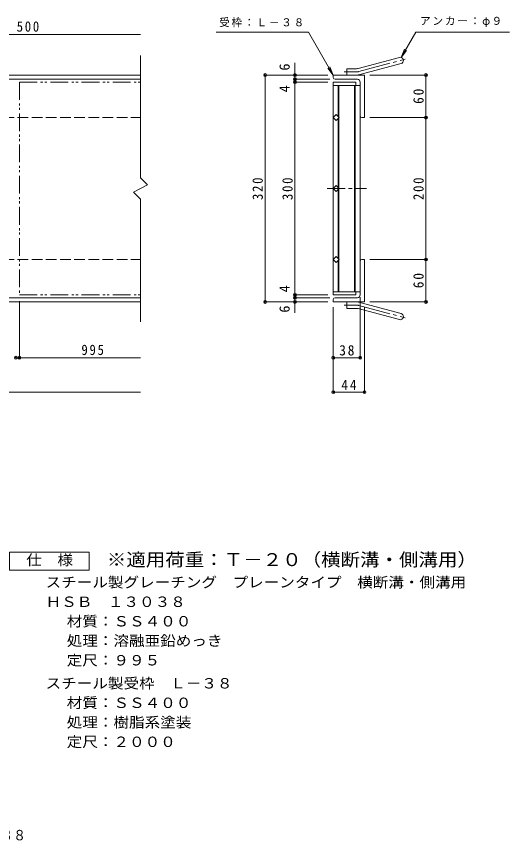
# Model space of a CAD drawing. Units: millimetres, scale not verified. Extents: x -869 to 879, y -687 to 603.
# Drawn here: x 183 to 879, y -687 to 475 of the extents above; entities that cross this region are included whole.
import ezdxf
from ezdxf.enums import TextEntityAlignment as Align

# ---------------------------------------------------------------- set-up
doc = ezdxf.new("R2010")
doc.units = ezdxf.units.MM
doc.header["$LTSCALE"] = 5
doc.header["$PDMODE"] = 32
doc.header["$PDSIZE"] = 4
for name, pattern in [('CHAIN1', [8, 5, -1, 1, -1]), ('CHAIN2', [12, 9, -1, 1, -1]), ('DASHED3', [4, 3, -1]), ('DOUBLE_CHAIN1', [8.8, 5, -1, 0.6, -0.6, 0.6, -1])]:
    doc.linetypes.add(name, pattern=pattern)
for name, color, linetype, lineweight in [('A-1_ピット', 2, 'Continuous', 9), ('A-2_蓋', 3, 'Continuous', 9), ('A-4_寸法', 7, 'Continuous', 9), ('F-4_F-4ﾚｲﾔ', 2, 'Continuous', 9)]:
    doc.layers.add(name, color=color, linetype=linetype, lineweight=lineweight)
doc.layers.add('F-F_F-Fﾚｲﾔ', color=2, linetype='Continuous')
doc.styles.add('ＭＳ ゴシック', font='')
doc.styles.get('ＭＳ ゴシック').set_extended_font_data('MS Gothic')

msp = doc.modelspace()

# ---------------------------------------------------------------- linework, layer by layer
at = {"layer": 'A-1_ピット'}
for p, q in [((665.185, 401.98), (723.376, 417.572)), ((667.514, 393.287), (725.705, 408.879)), ((649.04, 392.674), (649.04, 401.674)), ((662.855, 401.674), (649.04, 401.674)), ((-815.732, 392.674), (357.824, 392.674)), ((-815.732, 386.673), (357.824, 386.673)), ((630.04, 389.174), (630.04, 392.674)), ((674.04, 392.674), (630.04, 392.674)), ((664.04, 386.674), (632.54, 386.674)), ((674.04, 392.674), (674.04, 332.674)), ((668.04, 382.674), (668.04, 335.174)), ((670.54, 332.674), (674.04, 332.674)), ((668.04, 82.674), (668.04, 130.174)), ((670.54, 132.674), (674.04, 132.674)), ((674.04, 72.674), (674.04, 132.674)), ((-815.732, 78.673), (357.824, 78.673)), ((-815.732, 72.673), (357.824, 72.673)), ((630.04, 76.174), (630.04, 72.674)), ((674.04, 72.674), (630.04, 72.674)), ((664.04, 78.674), (632.54, 78.674)), ((649.04, 72.674), (649.04, 63.674)), ((667.514, 72.06), (725.705, 56.468)), ((662.855, 63.674), (649.04, 63.674)), ((665.185, 63.367), (723.376, 47.775))]:
    msp.add_line(p, q, dxfattribs=at)
at = {"layer": 'A-1_ピット', "linetype": 'CHAIN2'}
for p, q in [((666.349, 397.634), (731.516, 415.095)), ((662.855, 397.174), (645.235, 397.174)), ((662.855, 68.174), (645.235, 68.174)), ((666.349, 67.714), (731.516, 50.252))]:
    msp.add_line(p, q, dxfattribs=at)
at = {"layer": 'A-1_ピット', "linetype": 'DASHED3'}
for p, q in [((-815.732, 332.673), (357.824, 332.673)), ((-815.732, 132.673), (357.824, 132.673))]:
    msp.add_line(p, q, dxfattribs=at)
at = {"layer": 'A-1_ピット'}
for centre, radius, start, end in [((724.54, 413.226), 4.5, 285.00014, 104.99991), ((662.855, 410.674), 9, 270, 285.00002), ((632.54, 389.174), 2.5, 180, 270), ((662.855, 410.674), 18, 270, 285), ((664.04, 382.674), 4, 0, 90), ((670.54, 335.174), 2.5, 180, 270), ((670.54, 130.174), 2.5, 90, 180), ((664.04, 82.674), 4, 270, 0), ((632.54, 76.174), 2.5, 90, 180), ((662.855, 54.674), 18, 75, 90), ((662.855, 54.674), 9, 74.99998, 90), ((724.54, 52.122), 4.5, 255.00009, 74.99986)]:
    msp.add_arc(centre, radius, start, end, dxfattribs=at)
at = {"layer": 'A-1_ピット', "linetype": 'CHAIN2'}
for centre, start, end in [((662.855, 410.674), 270, 284.99995), ((662.855, 54.674), 75.00005, 90)]:
    msp.add_arc(centre, 13.5, start, end, dxfattribs=at)
at = {"layer": 'A-2_蓋'}
for p, q in [((357.824, 247.673), (357.824, 420.466)), ((630.04, 382.674), (630.04, 232.674)), ((630.04, 378.174), (668.04, 378.174)), ((637.04, 378.174), (637.04, 334.159)), ((638.04, 378.174), (638.04, 333.159)), ((660.04, 378.174), (660.04, 232.674)), ((661.04, 378.174), (661.04, 232.674)), ((668.04, 378.174), (668.04, 232.674)), ((637.04, 331.188), (637.04, 234.159)), ((638.04, 332.188), (638.04, 233.159)), ((630.04, 82.674), (630.04, 232.674)), ((660.04, 87.174), (660.04, 232.674)), ((661.04, 87.174), (661.04, 232.674)), ((668.04, 87.174), (668.04, 232.674)), ((637.04, 134.159), (637.04, 231.189)), ((638.04, 133.159), (638.04, 232.189)), ((357.824, 44.881), (357.824, 217.673)), ((637.04, 87.174), (637.04, 131.189)), ((638.04, 87.174), (638.04, 132.189)), ((630.04, 87.174), (668.04, 87.174))]:
    msp.add_line(p, q, dxfattribs=at)
at = {"layer": 'A-2_蓋', "linetype": 'DOUBLE_CHAIN1'}
for p, q in [((186.769, 382.674), (186.769, 82.674)), ((186.769, 382.674), (357.824, 382.674)), ((186.769, 82.674), (357.824, 82.674))]:
    msp.add_line(p, q, dxfattribs=at)
at = {"layer": 'A-2_蓋', "linetype": 'CHAIN1'}
msp.add_line((621.642, 232.674), (677.164, 232.674), dxfattribs=at)
at = {"layer": 'A-2_蓋'}
for points in [[(630.04, 382.674), (662.04, 382.674), (662.04, 378.174)], [(357.824, 217.673), (347.824, 227.673), (367.824, 237.673), (357.824, 247.673)], [(630.04, 82.674), (662.04, 82.674), (662.04, 87.174)]]:
    msp.add_lwpolyline(points, dxfattribs=at)
for points in [[(638.526, 332.673), (634.283, 328.431), (630.04, 332.673), (634.283, 336.916)], [(638.526, 232.673), (634.283, 228.431), (630.04, 232.673), (634.283, 236.916)], [(638.526, 132.674), (634.283, 136.917), (630.04, 132.674), (634.283, 128.431)]]:
    msp.add_lwpolyline(points, close=True, dxfattribs=at)
at = {"layer": 'A-4_寸法'}
for p, q in [((464.752, 453.274), (595.053, 453.274)), ((630.04, 392.674), (595.053, 453.274)), ((725.998, 417.483), (746.662, 453.274)), ((746.662, 453.274), (878.909, 453.274)), ((-65.731, 450.059), (357.824, 450.059)), ((725.998, 417.483), (730.782, 429.032)), ((725.998, 417.483), (733.608, 427.4)), ((575.884, 386.674), (575.884, 409.72)), ((630.04, 392.674), (622.431, 402.59)), ((630.04, 392.674), (625.257, 404.222)), ((622.54, 392.674), (532.275, 392.674)), ((533.775, 72.674), (533.775, 392.674)), ((625.04, 386.674), (574.384, 386.674)), ((575.884, 382.674), (575.884, 386.674)), ((681.54, 392.674), (762.343, 392.674)), ((760.843, 332.674), (760.843, 392.674)), ((622.54, 382.674), (574.384, 382.674)), ((575.884, 82.674), (575.884, 382.674)), ((681.54, 332.674), (762.343, 332.674)), ((760.843, 132.674), (760.843, 332.674)), ((681.54, 132.674), (762.343, 132.674)), ((760.843, 72.674), (760.843, 132.674)), ((622.54, 82.674), (574.384, 82.674)), ((575.884, 78.674), (575.884, 82.674)), ((186.769, 73.674), (186.769, -7.775)), ((622.54, 72.674), (532.275, 72.674)), ((625.04, 78.674), (574.384, 78.674)), ((575.884, 57.257), (575.884, 78.674)), ((668.04, 79.674), (668.04, -7.475)), ((681.54, 72.674), (762.343, 72.674)), ((630.04, 65.174), (630.04, -56.123)), ((674.04, 65.174), (674.04, -56.123)), ((181.769, -5.975), (186.769, -5.975)), ((186.769, -5.975), (357.824, -5.975)), ((630.04, -5.975), (668.04, -5.975)), ((630.04, -13.475), (630.04, -7.475)), ((-815.732, -54.623), (357.824, -54.623)), ((630.04, -54.623), (674.04, -54.623))]:
    msp.add_line(p, q, dxfattribs=at)
for p in [(533.775, 392.674), (575.884, 392.674), (575.884, 386.674), (575.884, 382.674), (760.843, 392.674), (760.843, 332.674), (760.843, 132.674), (575.884, 82.674), (533.775, 72.674), (575.884, 78.674), (575.884, 72.674), (760.843, 72.674), (181.769, -5.975), (186.769, -5.975), (630.04, -5.975), (668.04, -5.975), (630.04, -54.623), (674.04, -54.623)]:
    msp.add_point(p, dxfattribs=at)
at = {"layer": 'F-4_F-4ﾚｲﾔ'}
msp.add_lwpolyline([(172.793, -305.36), (172.793, -280.36), (285.293, -280.36), (285.293, -305.36)], close=True, dxfattribs=at)

# ---------------------------------------------------------------- texts
at = {"layer": 'A-4_寸法', "color": 2, "style": 'ＭＳ ゴシック'}
for s, p in [('6', (572.884, 398.958)), ('4', (572.884, 368.356)), ('4', (572.884, 86.323)), ('6', (572.884, 57.6))]:
    msp.add_text(s, height=14.66, rotation=90, dxfattribs=at).set_placement(p, align=Align.BOTTOM_LEFT)
at = {"layer": 'A-4_寸法', "color": 2, "char_height": 14.66, "attachment_point": 7, "style": 'ＭＳ ゴシック'}
for s, insert in [('\\T1.27;\\W0.9;500', (183.041, 453.659)), ('\\T1.27;\\W0.9;995', (274.422, -2.375)), ('\\T1.27;\\W0.95;38', (638.415, -2.975)), ('\\T1.27;\\W0.95;44', (641.415, -51.623))]:
    msp.add_mtext(s, dxfattribs=dict(at, insert=insert))
at = {"layer": 'A-4_寸法', "char_height": 11, "attachment_point": 7, "style": 'ＭＳ ゴシック'}
for s, insert in [('\\T1.17;受枠：Ｌ－３８', (468.787, 460.194)), ('\\T1.17;アンカー：φ９', (752.453, 460.497))]:
    msp.add_mtext(s, dxfattribs=dict(at, insert=insert))
at = {"layer": 'A-4_寸法', "color": 2, "char_height": 14.66, "attachment_point": 7, "rotation": 90, "style": 'ＭＳ ゴシック'}
for s, insert in [('\\T1.27;\\W0.95;60', (757.843, 352.049)), ('\\T1.27;\\W0.9;320', (530.775, 216.424)), ('\\T1.27;\\W0.9;300', (572.884, 216.424)), ('\\T1.27;\\W0.9;200', (757.843, 216.424)), ('\\T1.27;\\W0.95;60', (757.843, 92.049))]:
    msp.add_mtext(s, dxfattribs=dict(at, insert=insert))
at = {"layer": 'F-4_F-4ﾚｲﾔ', "color": 3, "style": 'ＭＳ ゴシック', "width": 1.1}
msp.add_text('※適用荷重：Ｔ－２０（横断溝・側溝用）', height=18.33, dxfattribs=at).set_placement((310.293, -305.36), align=Align.BOTTOM_LEFT)
at = {"layer": 'F-4_F-4ﾚｲﾔ', "style": 'ＭＳ ゴシック', "width": 1.1}
for s, p in [('仕\u3000様', (196.543, -302.861)), ('スチール製グレーチング\u3000プレーンタイプ\u3000横断溝・側溝用', (223.837, -334.32)), ('ＨＳＢ\u3000１３０３８', (223.837, -361.821)), ('材質：ＳＳ４００', (253.694, -389.32)), ('処理：溶融亜鉛めっき', (253.694, -416.821)), ('定尺：９９５', (253.694, -444.321)), ('スチール製受枠\u3000Ｌ－３８', (223.838, -476.821)), ('材質：ＳＳ４００', (253.694, -504.321)), ('処理：樹脂系塗装', (253.694, -531.821)), ('定尺：２０００', (253.694, -559.321))]:
    msp.add_text(s, height=14.66, dxfattribs=at).set_placement(p, align=Align.BOTTOM_LEFT)
at = {"layer": 'F-F_F-Fﾚｲﾔ', "style": 'ＭＳ ゴシック', "width": 0.9}
msp.add_text('ＨＳＢ\u3000１３０３８＋Ｌ－３８', height=14.66, dxfattribs=at).set_placement((-55.791, -690.973), align=Align.BOTTOM_LEFT)

doc.saveas('drawing.dxf')
